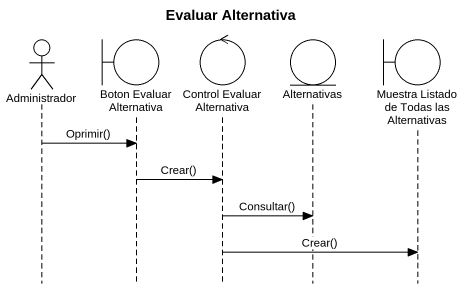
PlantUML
@startuml
title Evaluar Alternativa
hide footbox
actor Administrador
boundary "Boton Evaluar Alternativa" as Boton_Evaluar_Alternativa
control "Control Evaluar Alternativa" as Control_Evaluar_Alternativa
entity Alternativas
boundary "Muestra Listado de Todas las Alternativas" as Muestra_Listado_de_Todas

Administrador -> Boton_Evaluar_Alternativa : Oprimir()
Boton_Evaluar_Alternativa -> Control_Evaluar_Alternativa : Crear()
Control_Evaluar_Alternativa -> Alternativas : Consultar()
Control_Evaluar_Alternativa -> Muestra_Listado_de_Todas : Crear()
@enduml
